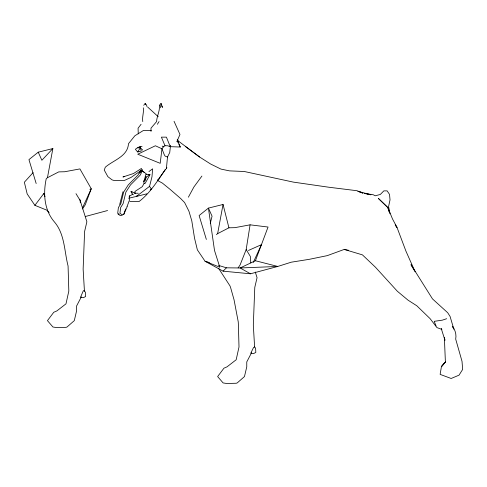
<?xml version="1.0" encoding="UTF-8"?>
<svg xmlns="http://www.w3.org/2000/svg" width="487" height="487" viewBox="0 0 487 487"><rect width="100%" height="100%" fill="white"/><g stroke="black" fill="none" stroke-linecap="round" stroke-linejoin="round"><path stroke-width="0.73" d="M139.842 173.183L140.025 171.01M170.541 145.272L169.744 152.516L167.504 156.984L166.371 168.922L166.864 167.522M238.143 267.893L240.121 264.879L246.172 249.575L250.093 224.83L268.051 227.033L255.413 260.74L240.121 267.972L226.412 267.813L218.59 265.409M129.56 195.695L129.043 198.678L129.566 199.798L127.016 206.652M81.359 296.833L76.581 306.013L76.581 310.931L74.292 320.641L67.036 327.008L66.092 327.331L56.462 327.568L52.937 327.008L47.446 320.641L53.771 312.264L56.845 310.931L65.989 303.845L68.819 291.08L68.07 265.993C64.26 251.201 64.844 233.924 54.264 221.762C44.092 209.867 43.093 193.424 46.241 178.692L47.446 177.712L52.864 148.553L38.236 152.181L28.946 159.626L36.172 183.526M216.417 234.612L217.628 233.632L223.046 204.473L208.418 208.101L199.122 215.546L206.348 239.446M144.103 183.349L143.708 181.255L144.803 178.924L145.71 174.462L149.984 174.644L145.181 183.349L144.103 183.349L142.259 186.698L135.015 191.397L135.015 193.254M143.708 181.255L144.785 181.255L146.246 177.073L149.984 174.644L148.906 174.644M210.274 223.448L212.064 216.179L208.418 208.101L214.505 250.452L219.801 267.229L205.07 261.245L197.363 249.861L194.532 238.149L191.781 220.788L188.926 211.188L184.616 202.574L180.634 198.489L170.14 189.4L162.427 183.13L157.417 180.403M129.055 198.154L136.36 196.438L149.546 186.369L151.974 176.811L152.632 168.837L148.967 171.54M119.692 204.467L122.968 191.756M146.776 174.273L142.259 170.773L140.341 174.979L130.498 184.92L125.908 192.055L123.065 203.73L120.636 207.553L119.942 213.276L121.829 214.633L123.668 214.633L125.634 208.947M157.745 180.367L165.659 169.117C157.611 180.574 150.16 193.181 138.953 201.594L129.932 201.594M80.708 296.839L83.387 290.611L84.434 291.092L83.137 269.128L84.604 231.471L86.875 221.762L79.74 199.183M176.818 141.699L179.965 134.455L174.048 121.293M123.668 214.633L127.156 206.713M82.486 207.894L91.258 188.755L79.911 168.916L64.686 171.747L58.757 171.887L47.446 177.712M253.289 262.444L261.44 244.675L248.443 250.452M251.542 352.752L246.763 361.932L246.763 366.845L244.468 376.561L237.218 382.928L236.274 383.251L226.638 383.482L223.113 382.928L217.628 376.561L223.953 368.184L227.021 366.845L236.171 359.765L239.001 347L238.405 325.048L238.253 321.913L234.046 299.779L230.558 287.391L229.961 285.869L218.553 268.3M188.378 197.198L193.899 186.99L201.91 176.057M157.362 124.282L159.042 121.592M82.486 208.953L85.237 204.826L91.258 188.755L89.888 189.364M33.073 172.648L24.35 182.229L27.181 193.948L34.887 205.325L47.513 210.457M177.244 139.696L180.281 147.037L170.231 146.66L167.528 145.741L165.002 145.741L163.334 146.904L161.97 148.791L160.199 163.334L137.754 154.215L155.383 145.765L161.97 148.791L164.393 155.006L165.215 156.169L167.504 156.984M34.887 205.325L43.793 193.552L44.621 194.776M141.084 124.282L138.071 128.221L138.259 133.87M143.726 105.302L145.175 103.451L146.605 105.222L146.952 106.568M144.14 180.701L145.004 179.6M445.568 361.847L441.423 366.644L440.126 374.387L451.157 378.478L459.04 375.154L462.65 369.444L462.017 361.324L455.692 339.116C456.562 334.612 455.266 330.253 452.685 326.552M445.538 361.878L441.423 366.644L445.392 361.951L444.369 337.497L444.948 340.273L441.289 328.634L441.928 329.401L436.985 327.629L430.058 318.608L416.799 305.769L408.063 300.181L397.349 291.244L375.41 267.18L362.431 254.871L344.218 249.423L327.288 255.626L309.3 259.315L291.269 262.189L277.767 266.45L250.476 273.791L223.107 271.162L205.07 261.245L209.337 262.56M162.415 107.28L161.033 103.451L159.371 105.302C160.083 111.042 156.826 116.022 156.583 121.592L150.994 128.172L151.007 131.411M52.864 148.553L41.882 160.26L38.236 152.181M223.107 271.162L226.412 267.813M137.547 195.512L136.36 196.438L146.837 193.832M137.377 147.841L135.362 149.253L137.59 151.944L141.309 151.049L139.939 146.617L137.377 147.841L140.408 147.841L142.764 150.136M150.203 189.954L151.408 189.133L149.546 186.369M141.632 168.313L133.505 173.53L122.955 176.982L124.355 176.507M129.134 196.316L132.628 194.295M217.628 233.632L228.933 227.806L234.862 227.66L250.093 224.83M140.396 170.493L142.295 169.64L131.155 177.347L124.447 180.44L113.861 180.44L112.047 179.861L107.858 176.647L104.242 170.066L105.326 167.187C113.617 159.992 127.667 156.571 128.495 143.677L134.869 135.776L142.667 130.93L143.476 130.473L151.354 130.473M446.658 318.711L442.391 320.148L434.191 321.329L436.035 325.9M85.322 216.52L107.584 210.53M138.825 151.646L137.59 151.944L140.408 147.841L138.515 147.336M157.806 179.581L158.963 179.38M139.939 146.617L142.064 146.617M145.169 177.073L146.246 177.073M144.803 178.924L145.881 178.924M144.432 179.892L145.51 179.892M134.741 193.254L138.29 193.254M122.298 215.528L120.173 215.528L118.006 214.049M80.605 297.277L83.374 297.691L85.639 296.492L85.42 292.352L84.434 290.946M364.422 193.376L373.328 194.782L375.221 195.792L380.31 194.465L383.841 190.874L387.128 190.874L389.527 194.386L390.026 199.883L388.583 206.561L389.965 213.799M344.218 249.423L348.686 250.324M364.386 193.442L370.917 194.782L357.939 191.312L362.937 193.144L357.068 190.734L328.542 187.191L293.351 182.114L244.255 171.491L229.499 170.87L220.94 169.092L210.694 164.058L199.597 157.009L185.523 146.563M255.413 260.74L277.767 266.45L240.121 267.972L250.476 273.791M133.365 194.843L131.563 192.919L131.052 191.482L135.27 193.254M131.052 191.482L132.129 191.988M119.114 214.292L117.702 213.276L118.396 207.553L120.825 203.73L123.668 192.055L128.258 184.92L138.101 174.979L138.765 173.53L142.259 170.773L144.389 172.678M162.189 146.063L163.334 146.904M199.597 157.009L178.534 141.181L177.335 139.471M158.257 116.734L147.677 107.055M47.196 210.506L49.144 212.716M395.621 225.566L396.984 227.362L405.921 251.091L415.119 271.783L410.991 264.666L432.486 298.896L447.723 312.751L450.073 316.44L453.829 329.127L452.52 326.503M395.182 224.909L396.984 227.362L392.473 218.882L387.822 207.517L378.314 198.361L387.822 207.517L388.967 211.778M254.61 346.866L255.602 348.272L255.821 352.405L253.557 353.605L250.781 353.197L253.563 347.462L254.61 347.006L253.319 325.048L254.786 287.391L257.057 277.681L255.285 272.05M246.172 249.575L250.342 256.43L250.793 262.907M75.99 193.662L80.166 200.51L80.312 202.671M43.793 193.552L44.987 196.632M177.578 141.601L178.254 142.959M178.93 144.316L180.281 147.037M145.175 103.451L145.777 104.729M161.739 105.892L162.341 107.243M165.002 145.741L161.404 137.145L166.42 137.145L170.231 146.66M223.046 204.473L228.933 227.806M161.033 103.451L161.3 104.632M160.193 105.302L160.613 107.822M143.306 107.822C144.03 112.491 141.973 116.959 142.764 121.592"/></g></svg>
